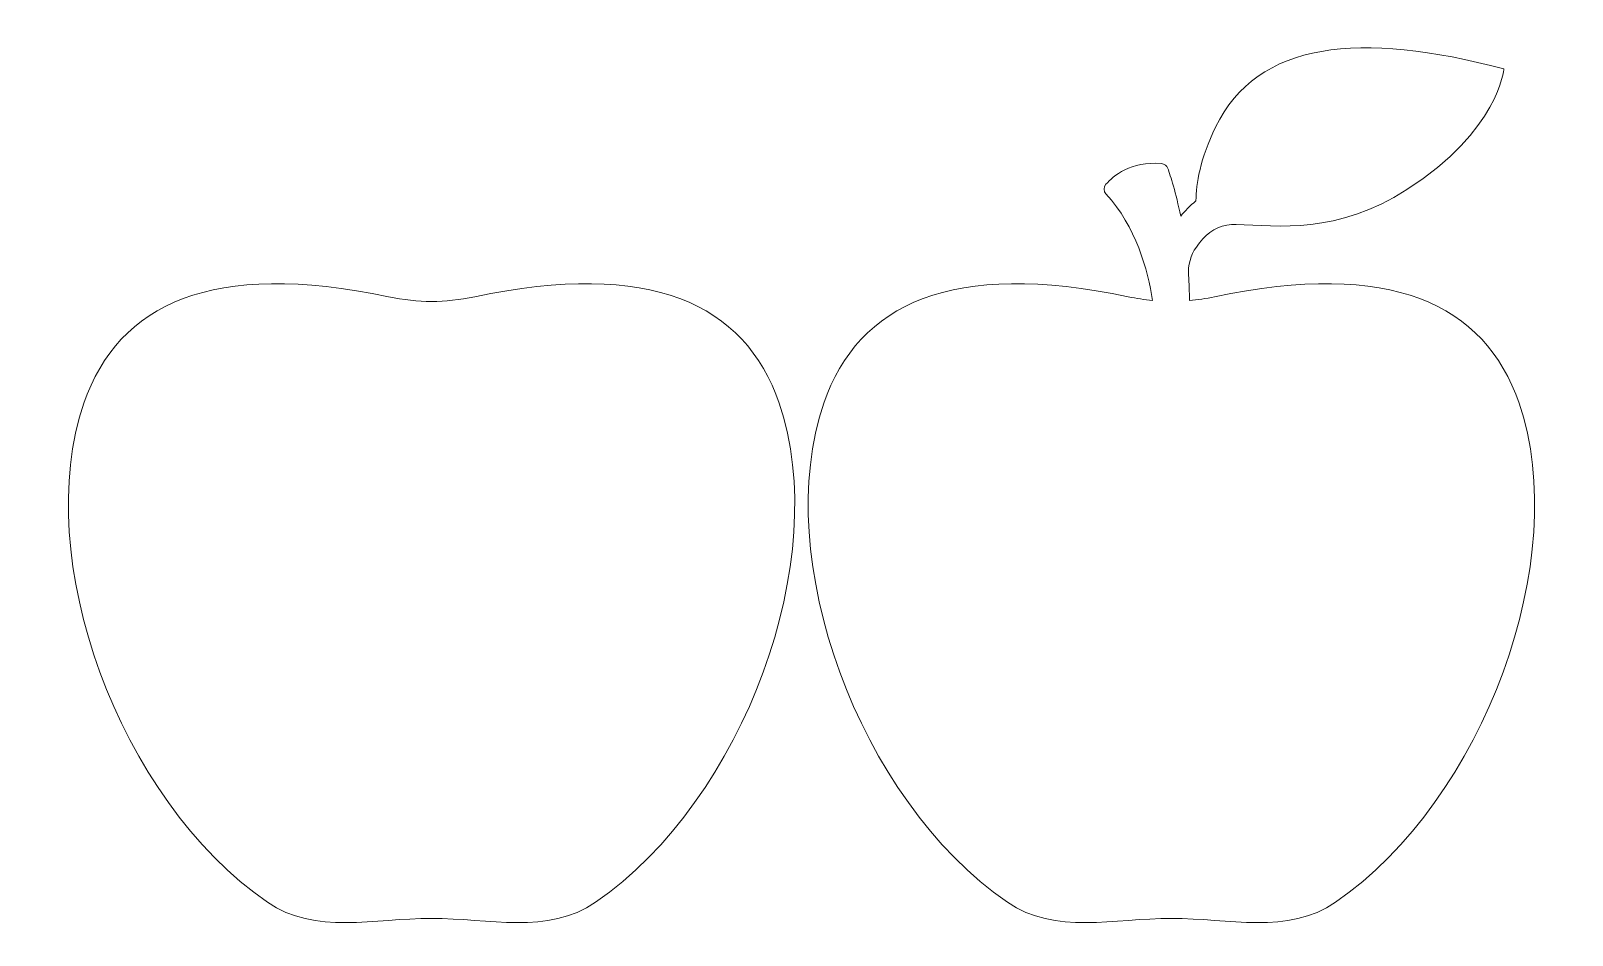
# Model space of a CAD drawing. Header units: inches. Extents: x -3.29 to 3.86, y -3.76 to 0.43.
import ezdxf

# ---------------------------------------------------------------- set-up
doc = ezdxf.new("R2010")
doc.units = ezdxf.units.IN
doc.header["$MEASUREMENT"] = 0
doc.layers.add('Design', color=7, linetype='Continuous', lineweight=0)

msp = doc.modelspace()

# ---------------------------------------------------------------- linework, layer by layer
at = {"layer": 'Design', "color": 98, "lineweight": 18, "true_color": 0x006400}
msp.add_open_spline([(3.6113, -1.2946), (3.4511, -0.829), (3.0144, -0.6304), (2.1999, -0.8007), (2.1595, -0.8092), (2.1211, -0.8149), (2.0833, -0.8185), (2.083, -0.7779), (2.0815, -0.7385), (2.0791, -0.7007), (2.076, -0.6545), (2.0884, -0.6085), (2.1153, -0.5707), (2.1244, -0.5579), (2.1346, -0.5451), (2.1455, -0.5325), (2.1842, -0.4879), (2.2412, -0.4632), (2.3003, -0.4654), (2.4937, -0.4725), (2.7659, -0.5126), (3.0916, -0.304), (3.5168, -0.0317), (3.5407, 0.2549), (3.5407, 0.2549), (2.8766, 0.4317), (2.3973, 0.3855), (2.2046, -0.0142), (2.1335, -0.1618), (2.1134, -0.2773), (2.1137, -0.3559), (2.0851, -0.3792), (2.0619, -0.4037), (2.0429, -0.4277), (2.0208, -0.3183), (1.9955, -0.2403), (1.9832, -0.2058), (1.9787, -0.1931), (1.9671, -0.1844), (1.9538, -0.1833), (1.8113, -0.1716), (1.7299, -0.2408), (1.696, -0.2796), (1.6847, -0.2925), (1.6848, -0.3118), (1.6964, -0.3245), (1.8357, -0.4759), (1.8905, -0.6755), (1.9119, -0.8181), (1.8757, -0.8145), (1.8388, -0.8088), (1.8001, -0.8007), (0.9856, -0.6304), (0.5489, -0.829), (0.3887, -1.2946), (0.1428, -2.0094), (0.5485, -3.1307), (1.2397, -3.607), (1.461, -3.7594), (1.7343, -3.6807), (2, -3.6818), (2.2657, -3.6807), (2.539, -3.7594), (2.7603, -3.607), (3.4515, -3.1307), (3.8572, -2.0094), (3.6113, -1.2946)], degree=3, knots=[0, 0, 0, 0, 1, 1, 1, 2, 2, 2, 3, 3, 3, 4, 4, 4, 5, 5, 5, 6, 6, 6, 7, 7, 7, 8, 8, 8, 9, 9, 9, 10, 10, 10, 11, 11, 11, 12, 12, 12, 13, 13, 13, 14, 14, 14, 15, 15, 15, 16, 16, 16, 17, 17, 17, 18, 18, 18, 19, 19, 19, 20, 20, 20, 21, 21, 21, 22, 22, 22, 22], dxfattribs=at)
at = {"layer": 'Design', "color": 18, "lineweight": 18, "true_color": 0x000000}
msp.add_open_spline([(0.182, -1.2946), (0.0219, -0.829), (-0.4149, -0.6304), (-1.2293, -0.8007), (-1.2997, -0.8155), (-1.3645, -0.8228), (-1.4293, -0.8228), (-1.494, -0.8228), (-1.5588, -0.8155), (-1.6292, -0.8007), (-2.4436, -0.6304), (-2.8804, -0.829), (-3.0405, -1.2946), (-3.2864, -2.0094), (-2.8807, -3.1307), (-2.1895, -3.607), (-1.9683, -3.7594), (-1.6949, -3.6807), (-1.4293, -3.6818), (-1.1636, -3.6807), (-0.8902, -3.7594), (-0.669, -3.607), (0.0222, -3.1307), (0.4279, -2.0094), (0.182, -1.2946)], degree=3, knots=[0, 0, 0, 0, 1, 1, 1, 2, 2, 2, 3, 3, 3, 4, 4, 4, 5, 5, 5, 6, 6, 6, 7, 7, 7, 8, 8, 8, 8], dxfattribs=at)

doc.saveas('drawing.dxf')
